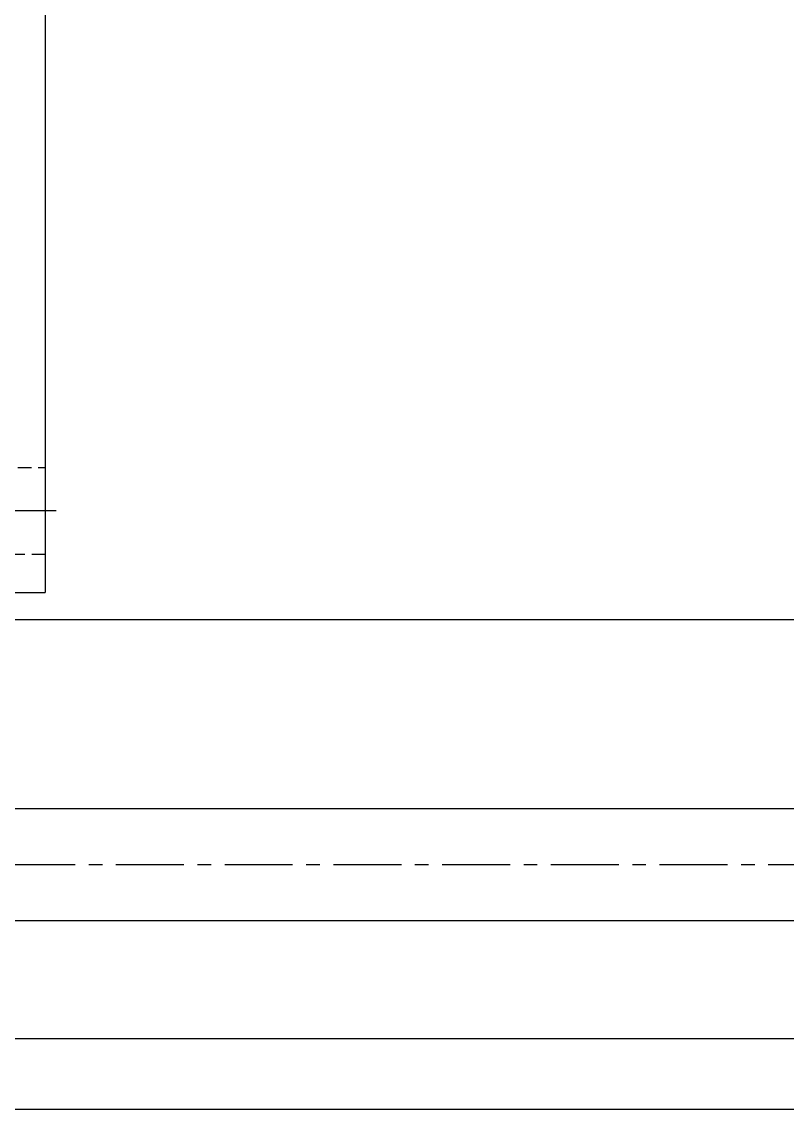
# Model space of a CAD drawing. Header units: inches. Extents: x 0 to 77285, y -118 to 40065.
# Drawn here: x 22046 to 22116.4, y 22990.6 to 23090.5 of the extents above; entities that cross this region are included whole.
import ezdxf

# ---------------------------------------------------------------- set-up
doc = ezdxf.new("R2010")
doc.units = ezdxf.units.IN
doc.header["$LTSCALE"] = 5
doc.header["$MEASUREMENT"] = 0
doc.linetypes.add('CENTER', pattern=[2, 1.25, -0.25, 0.25, -0.25])
doc.linetypes.add('HIDDEN', pattern=[0.375, 0.25, -0.125])
for name, color, linetype in [('11', 1, 'CENTER'), ('22', 2, 'HIDDEN'), ('B', 123, 'Continuous'), ('G', 231, 'Continuous')]:
    doc.layers.add(name, color=color, linetype=linetype)

# ---------------------------------------------------------------- blocks, each defined once
blk = doc.blocks.new('A$C284e43e4')
for p in [(-9, -142.5), (3.355, 142.5)]:
    blk.add_line(p, (-9, 142.5))
at = {"layer": '11'}
blk.add_line((-10, 135), (1, 135), dxfattribs=at)
at = {"layer": '22'}
for p, q in [((-9, 139), (-4.6, 139)), ((-4.6, 131), (-9, 131))]:
    blk.add_line(p, q, dxfattribs=at)
blk = doc.blocks.new('A$C740f11e8')
at = {"layer": 'G'}
blk.add_blockref('A$C284e43e4', (-189.5, 0), dxfattribs=at)
blk = doc.blocks.new('A$Ca5de7116')
blk.add_blockref('A$C740f11e8', (0, 0))
blk = doc.blocks.new('A$C37b407a2')
for p, q in [((-22.5, -720), (-22.5, 7550)), ((22.5, -720), (22.5, 7550))]:
    blk.add_line(p, q)
at = {"layer": '11'}
blk.add_line((0, -720), (0, 7550), dxfattribs=at)
at = {"layer": 'B'}
for p, q in [((-5.15, -720), (-5.15, 7550)), ((5.15, -720), (5.15, 7550))]:
    blk.add_line(p, q, dxfattribs=at)
at = {"layer": 'G'}
blk.add_line((16, -720), (16, 7550), dxfattribs=at)

msp = doc.modelspace()

# ---------------------------------------------------------------- block references
for name, p, rotation in [('A$C37b407a2', (22064.6497809, 23013.05047629), 270), ('A$Ca5de7116', (21849.6497809, 23180.53934497, 0), 180)]:
    msp.add_blockref(name, p, dxfattribs=dict(rotation=rotation))

doc.saveas('drawing.dxf')
